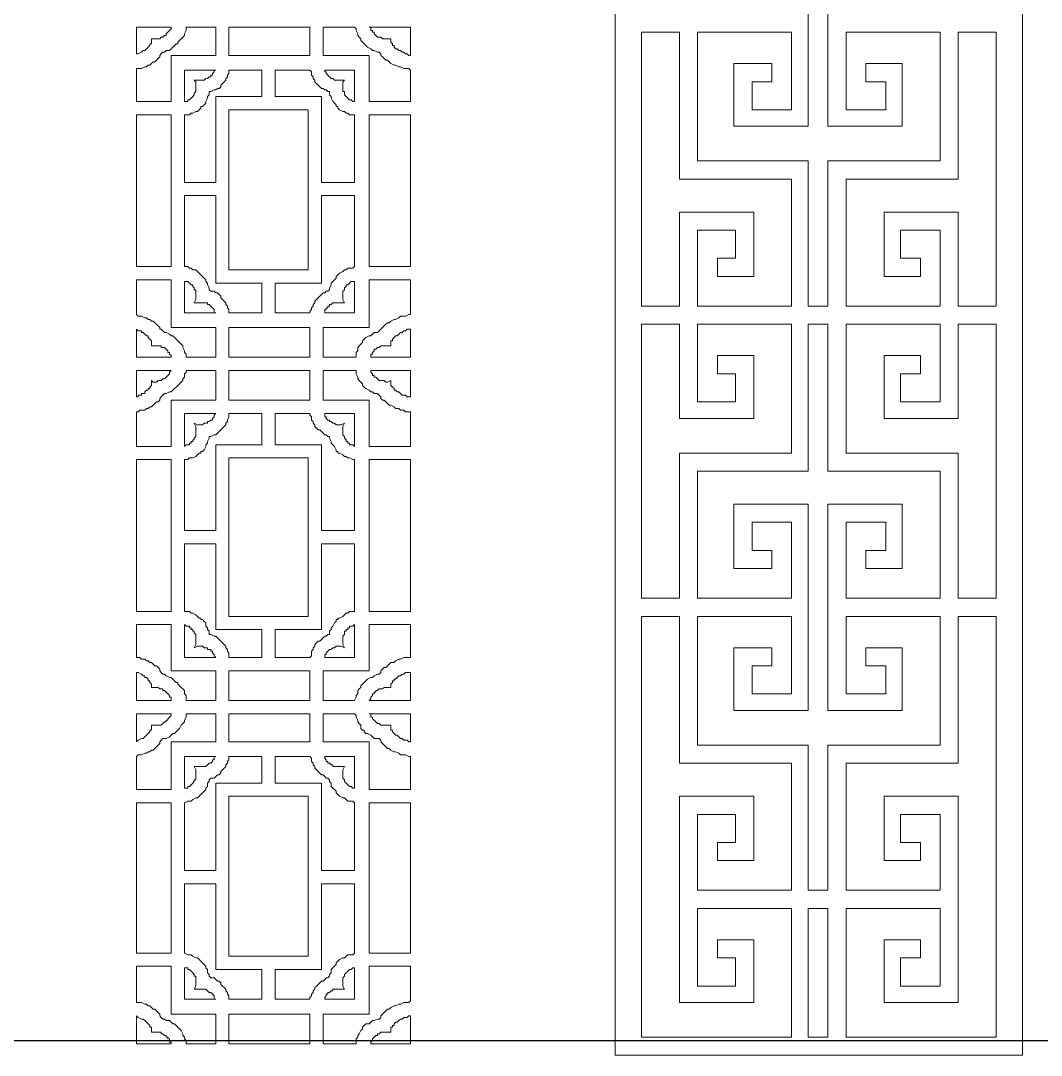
# Model space of a CAD drawing. Extents: x -66030 to 95157, y -13132 to 45879.
# Drawn here: x 62685 to 65101, y 31834 to 34283 of the extents above; entities that cross this region are included whole.
import ezdxf

# ---------------------------------------------------------------- set-up
doc = ezdxf.new("R2010")
doc.units = 0
doc.header["$LTSCALE"] = 100
doc.header["$MEASUREMENT"] = 0
doc.layers.get('0').update_dxf_attribs({"linetype": 'CONTINUOUS'})
doc.layers.add('3', color=11, linetype='CONTINUOUS')

msp = doc.modelspace()

# ---------------------------------------------------------------- linework, layer by layer
at = {"lineweight": 0}
for points in [[(65021.4, 36716.2), (64994, 36716.2), (64716.7, 36716.2), (64638.6, 36716.2), (64595.6, 36716.2), (64548.8, 36716.2), (64509.7, 36716.2), (64154.3, 36716.2), (64126.9, 36716.2), (64091.8, 36716.2), (64091.8, 31833.8), (64103.5, 31833.8), (64154.3, 31833.8), (64509.7, 31833.8), (64548.8, 31833.8), (64595.6, 31833.8), (64638.6, 31833.8), (64833.9, 31833.8), (64994, 31833.8), (65044.8, 31833.8), (65056.5, 31833.8), (65056.5, 36716.2), (65021.4, 36716.2)], [(62959, 34169.5), (62962.9, 34169.5), (62966.8, 34169.5), (62970.7, 34169.5), (62978.6, 34173.5), (62982.5, 34173.5), (62986.4, 34177.4), (62990.3, 34177.4), (62994.2, 34181.3), (62998.1, 34185.2), (63002, 34185.2), (63005.9, 34189.1), (63009.8, 34193), (63013.7, 34196.9), (63013.7, 34200.8), (63017.6, 34204.7), (63021.5, 34208.6), (63025.4, 34208.6), (63029.3, 34212.5), (63037.2, 34212.5), (63041.1, 34216.4), (63045, 34220.3), (63048.9, 34224.2), (63052.8, 34228.1), (63056.7, 34228.1), (63056.7, 34232), (63060.6, 34235.9), (63064.5, 34239.9), (63068.4, 34243.8), (63072.3, 34247.7), (63072.3, 34251.6), (63076.2, 34259.4), (63076.2, 34263.3), (63076.2, 34267.2), (63146.5, 34267.2), (63146.5, 34200.8), (63041.1, 34200.8), (63041.1, 34091.4), (62959, 34091.4), (62959, 34169.5)], [(62959, 34267.2), (63041.1, 34267.2), (63041.1, 34267.2), (63041.1, 34263.3), (63037.2, 34259.4), (63037.2, 34259.4), (63033.2, 34255.5), (63033.2, 34255.5), (63029.3, 34251.6), (63029.3, 34247.7), (63025.4, 34247.7), (63021.5, 34243.8), (63021.5, 34243.8), (63017.6, 34243.8), (63013.7, 34239.9), (63009.8, 34239.9), (63005.9, 34239.9), (63002, 34239.9), (63002, 34239.9), (62998.1, 34239.9), (62994.2, 34239.9), (62994.2, 34235.9), (62994.2, 34232), (62994.2, 34228.1), (62990.3, 34228.1), (62990.3, 34224.2), (62986.4, 34220.3), (62986.4, 34220.3), (62982.5, 34216.4), (62978.6, 34212.5), (62978.6, 34212.5), (62974.7, 34212.5), (62970.7, 34208.6), (62970.7, 34208.6), (62962.9, 34204.7), (62962.9, 34204.7), (62959, 34204.7), (62959, 34267.2)], [(63177.8, 34267.2), (63369.2, 34267.2), (63369.2, 34200.8), (63177.8, 34200.8), (63177.8, 34267.2)], [(63607.4, 34091.4), (63509.8, 34091.4), (63509.8, 34200.8), (63400.4, 34200.8), (63400.4, 34267.2), (63474.6, 34267.2), (63478.5, 34263.3), (63478.5, 34259.4), (63482.4, 34251.6), (63482.4, 34247.7), (63486.3, 34243.8), (63490.2, 34239.9), (63490.2, 34235.9), (63494.1, 34232), (63498.1, 34228.1), (63498.1, 34228.1), (63502, 34224.2), (63505.9, 34220.3), (63513.7, 34216.4), (63517.6, 34212.5), (63521.5, 34212.5), (63529.3, 34208.6), (63533.2, 34208.6), (63537.1, 34204.7), (63537.1, 34200.8), (63541, 34196.9), (63544.9, 34193), (63548.8, 34189.1), (63552.7, 34189.1), (63556.6, 34185.2), (63560.6, 34181.3), (63568.4, 34177.4), (63572.3, 34177.4), (63580.1, 34173.5), (63584, 34173.5), (63591.8, 34169.5), (63595.7, 34169.5), (63603.5, 34169.5), (63607.4, 34165.6), (63607.4, 34091.4)], [(63607.4, 34200.8), (63603.5, 34200.8), (63599.6, 34204.7), (63595.7, 34204.7), (63591.8, 34208.6), (63587.9, 34208.6), (63584, 34212.5), (63580.1, 34212.5), (63576.2, 34216.4), (63572.3, 34216.4), (63568.4, 34220.3), (63568.4, 34224.2), (63564.5, 34224.2), (63564.5, 34228.1), (63560.6, 34232), (63560.6, 34232), (63560.6, 34235.9), (63560.6, 34239.9), (63552.7, 34239.9), (63552.7, 34239.9), (63552.7, 34239.9), (63548.8, 34239.9), (63544.9, 34239.9), (63541, 34239.9), (63537.1, 34243.8), (63533.2, 34243.8), (63529.3, 34243.8), (63525.4, 34247.7), (63525.4, 34247.7), (63521.5, 34251.6), (63521.5, 34255.5), (63517.6, 34255.5), (63517.6, 34259.4), (63513.7, 34259.4), (63513.7, 34263.3), (63513.7, 34267.2), (63509.8, 34267.2), (63607.4, 34267.2), (63607.4, 34200.8)], [(64376.9, 33677.4), (64333.9, 33677.4), (64333.9, 33720.4), (64376.9, 33720.4), (64376.9, 33786.8), (64287.1, 33786.8), (64287.1, 33607.1), (64509.7, 33607.1), (64509.7, 33907.8), (64287.1, 33907.8), (64244.1, 33907.8), (64244.1, 33950.8), (64244.1, 34255.5), (64154.3, 34255.5), (64154.3, 33607.1), (64244.1, 33607.1), (64244.1, 33786.8), (64244.1, 33829.7), (64287.1, 33829.7), (64376.9, 33829.7), (64419.9, 33829.7), (64419.9, 33829.7), (64419.9, 33786.8), (64419.9, 33786.8), (64419.9, 33677.4), (64388.6, 33677.4), (64376.9, 33677.4)], [(64767.5, 33677.4), (64814.4, 33677.4), (64814.4, 33720.4), (64767.5, 33720.4), (64767.5, 33786.8), (64861.2, 33786.8), (64861.2, 33607.1), (64736.2, 33607.1), (64638.6, 33607.1), (64638.6, 33907.8), (64861.2, 33907.8), (64904.2, 33907.8), (64904.2, 33950.8), (64904.2, 34255.5), (64994, 34255.5), (64994, 33607.1), (64904.2, 33607.1), (64904.2, 33786.8), (64904.2, 33829.7), (64861.2, 33829.7), (64767.5, 33829.7), (64728.4, 33829.7), (64728.4, 33786.8), (64728.4, 33677.4), (64759.7, 33677.4), (64767.5, 33677.4)], [(63146.5, 33900), (63072.3, 33900), (63072.3, 34060.2), (63080.1, 34060.2), (63084, 34060.2), (63087.9, 34064.1), (63091.8, 34064.1), (63099.6, 34068), (63103.6, 34068), (63107.5, 34071.9), (63111.4, 34075.8), (63111.4, 34079.7), (63115.3, 34079.7), (63119.2, 34083.6), (63123.1, 34087.5), (63123.1, 34091.4), (63127, 34099.2), (63127, 34103.1), (63130.9, 34107), (63130.9, 34114.9), (63134.8, 34114.9), (63142.6, 34118.8), (63146.5, 34118.8), (63150.4, 34122.7), (63154.3, 34122.7), (63158.2, 34126.6), (63158.2, 34130.5), (63162.1, 34134.4), (63166, 34138.3), (63170, 34142.2), (63170, 34146.1), (63173.9, 34150), (63173.9, 34153.9), (63177.8, 34157.8), (63177.8, 34161.7), (63177.8, 34165.6), (63255.9, 34165.6), (63255.9, 34103.1), (63146.5, 34103.1), (63146.5, 33900)], [(63072.3, 34165.6), (63146.5, 34165.6), (63142.6, 34165.6), (63142.6, 34161.7), (63142.6, 34161.7), (63138.7, 34157.8), (63138.7, 34157.8), (63138.7, 34153.9), (63134.8, 34153.9), (63134.8, 34150), (63130.9, 34150), (63127, 34146.1), (63127, 34146.1), (63123.1, 34146.1), (63119.2, 34142.2), (63115.3, 34142.2), (63115.3, 34142.2), (63111.4, 34142.2), (63107.5, 34142.2), (63103.6, 34142.2), (63095.7, 34142.2), (63099.6, 34138.3), (63099.6, 34134.4), (63099.6, 34130.5), (63099.6, 34130.5), (63099.6, 34126.6), (63099.6, 34122.7), (63099.6, 34118.8), (63099.6, 34114.9), (63099.6, 34114.9), (63095.7, 34111), (63095.7, 34107), (63091.8, 34103.1), (63091.8, 34103.1), (63087.9, 34099.2), (63087.9, 34099.2), (63084, 34095.3), (63084, 34095.3), (63080.1, 34095.3), (63080.1, 34091.4), (63076.2, 34091.4), (63072.3, 34091.4), (63072.3, 34165.6)], [(63474.6, 33900), (63396.5, 33900), (63396.5, 34103.1), (63287.1, 34103.1), (63287.1, 34165.6), (63369.2, 34165.6), (63373.1, 34161.7), (63373.1, 34157.8), (63373.1, 34153.9), (63377, 34150), (63377, 34146.1), (63380.9, 34142.2), (63380.9, 34138.3), (63384.8, 34134.4), (63388.7, 34130.5), (63392.6, 34126.6), (63396.5, 34122.7), (63400.4, 34122.7), (63404.3, 34118.8), (63408.2, 34118.8), (63412.1, 34114.9), (63416, 34114.9), (63416, 34107), (63419.9, 34103.1), (63419.9, 34099.2), (63423.8, 34091.4), (63427.7, 34087.5), (63431.7, 34083.6), (63431.7, 34079.7), (63435.6, 34079.7), (63435.6, 34075.8), (63439.5, 34071.9), (63447.3, 34068), (63451.2, 34068), (63455.1, 34064.1), (63459, 34064.1), (63462.9, 34060.2), (63470.7, 34060.2), (63474.6, 34060.2), (63474.6, 33900)], [(63474.6, 34091.4), (63470.7, 34091.4), (63470.7, 34091.4), (63466.8, 34095.3), (63462.9, 34095.3), (63462.9, 34095.3), (63459, 34099.2), (63459, 34099.2), (63455.1, 34103.1), (63455.1, 34103.1), (63451.2, 34107), (63451.2, 34111), (63451.2, 34114.9), (63447.3, 34114.9), (63447.3, 34118.8), (63447.3, 34122.7), (63447.3, 34126.6), (63447.3, 34130.5), (63447.3, 34130.5), (63447.3, 34134.4), (63447.3, 34138.3), (63451.2, 34142.2), (63443.4, 34142.2), (63439.5, 34142.2), (63439.5, 34142.2), (63435.6, 34142.2), (63431.7, 34142.2), (63427.7, 34142.2), (63423.8, 34146.1), (63423.8, 34146.1), (63419.9, 34146.1), (63416, 34150), (63416, 34150), (63412.1, 34153.9), (63412.1, 34153.9), (63408.2, 34157.8), (63408.2, 34157.8), (63408.2, 34161.7), (63404.3, 34161.7), (63404.3, 34165.6), (63404.3, 34165.6), (63474.6, 34165.6), (63474.6, 34091.4)], [(63177.8, 34071.9), (63365.3, 34071.9), (63365.3, 33693), (63177.8, 33693), (63177.8, 34071.9)], [(62959, 34060.2), (63041.1, 34060.2), (63041.1, 33700.8), (62959, 33700.8), (62959, 34060.2)], [(63607.4, 33700.8), (63509.8, 33700.8), (63509.8, 34060.2), (63607.4, 34060.2), (63607.4, 33700.8)], [(63072.3, 33868.8), (63146.5, 33868.8), (63146.5, 33661.8), (63255.9, 33661.8), (63255.9, 33591.5), (63177.8, 33591.5), (63177.8, 33595.4), (63177.8, 33599.3), (63173.9, 33603.2), (63173.9, 33607.1), (63170, 33611), (63170, 33614.9), (63166, 33618.8), (63162.1, 33622.7), (63158.2, 33626.6), (63158.2, 33630.5), (63154.3, 33634.4), (63150.4, 33638.3), (63146.5, 33638.3), (63142.6, 33642.2), (63134.8, 33642.2), (63130.9, 33646.1), (63130.9, 33650.1), (63127, 33657.9), (63127, 33661.8), (63123.1, 33665.7), (63123.1, 33669.6), (63119.2, 33673.5), (63115.3, 33677.4), (63111.4, 33681.3), (63111.4, 33681.3), (63107.5, 33685.2), (63103.6, 33689.1), (63099.6, 33693), (63091.8, 33693), (63087.9, 33696.9), (63084, 33696.9), (63080.1, 33700.8), (63072.3, 33700.8), (63072.3, 33868.8)], [(63396.5, 33868.8), (63474.6, 33868.8), (63474.6, 33700.8), (63470.7, 33696.9), (63462.9, 33696.9), (63459, 33696.9), (63455.1, 33693), (63451.2, 33693), (63447.3, 33689.1), (63439.5, 33685.2), (63435.6, 33681.3), (63435.6, 33681.3), (63431.7, 33677.4), (63431.7, 33673.5), (63427.7, 33669.6), (63423.8, 33665.7), (63419.9, 33661.8), (63419.9, 33657.9), (63416, 33650.1), (63416, 33646.1), (63412.1, 33642.2), (63408.2, 33642.2), (63404.3, 33638.3), (63400.4, 33638.3), (63396.5, 33634.4), (63392.6, 33630.5), (63388.7, 33626.6), (63384.8, 33622.7), (63380.9, 33618.8), (63380.9, 33614.9), (63377, 33611), (63377, 33607.1), (63373.1, 33603.2), (63373.1, 33599.3), (63369.2, 33595.4), (63369.2, 33591.5), (63287.1, 33591.5), (63287.1, 33661.8), (63396.5, 33661.8), (63396.5, 33868.8)], [(62959, 33669.6), (63041.1, 33669.6), (63041.1, 33556.3), (63146.5, 33556.3), (63146.5, 33486), (63076.2, 33486), (63076.2, 33493.8), (63072.3, 33497.7), (63072.3, 33501.6), (63068.4, 33509.4), (63068.4, 33513.3), (63064.5, 33517.2), (63060.6, 33521.2), (63056.7, 33525.1), (63052.8, 33529), (63048.9, 33532.9), (63045, 33536.8), (63041.1, 33536.8), (63037.2, 33540.7), (63029.3, 33544.6), (63025.4, 33544.6), (63021.5, 33548.5), (63017.6, 33552.4), (63013.7, 33552.4), (63013.7, 33556.3), (63009.8, 33560.2), (63005.9, 33564.1), (63002, 33568), (62998.1, 33571.9), (62994.2, 33571.9), (62990.3, 33575.8), (62986.4, 33575.8), (62982.5, 33579.7), (62978.6, 33579.7), (62970.7, 33583.6), (62966.8, 33583.6), (62962.9, 33583.6), (62959, 33587.6), (62959, 33669.6)], [(63146.5, 33591.5), (63072.3, 33591.5), (63072.3, 33665.7), (63076.2, 33665.7), (63080.1, 33665.7), (63080.1, 33665.7), (63084, 33661.8), (63084, 33661.8), (63087.9, 33657.9), (63087.9, 33657.9), (63091.8, 33657.9), (63091.8, 33654), (63095.7, 33650.1), (63095.7, 33646.1), (63099.6, 33646.1), (63099.6, 33642.2), (63099.6, 33638.3), (63099.6, 33634.4), (63099.6, 33630.5), (63099.6, 33630.5), (63099.6, 33626.6), (63099.6, 33622.7), (63099.6, 33622.7), (63095.7, 33614.9), (63103.6, 33614.9), (63107.5, 33614.9), (63111.4, 33614.9), (63115.3, 33614.9), (63115.3, 33614.9), (63119.2, 33614.9), (63123.1, 33614.9), (63127, 33614.9), (63127, 33611), (63130.9, 33611), (63134.8, 33607.1), (63134.8, 33607.1), (63138.7, 33603.2), (63138.7, 33603.2), (63142.6, 33599.3), (63142.6, 33599.3), (63142.6, 33595.4), (63142.6, 33591.5), (63146.5, 33591.5)], [(63607.4, 33587.6), (63603.5, 33587.6), (63595.7, 33583.6), (63591.8, 33583.6), (63584, 33583.6), (63580.1, 33579.7), (63572.3, 33575.8), (63568.4, 33575.8), (63560.6, 33571.9), (63556.6, 33568), (63552.7, 33568), (63548.8, 33564.1), (63544.9, 33560.2), (63541, 33556.3), (63537.1, 33552.4), (63537.1, 33552.4), (63533.2, 33548.5), (63529.3, 33544.6), (63521.5, 33544.6), (63517.6, 33540.7), (63513.7, 33536.8), (63509.8, 33536.8), (63502, 33532.9), (63498.1, 33529), (63494.1, 33525.1), (63494.1, 33521.2), (63490.2, 33517.2), (63486.3, 33513.3), (63482.4, 33509.4), (63482.4, 33501.6), (63478.5, 33497.7), (63478.5, 33493.8), (63478.5, 33486), (63400.4, 33486), (63400.4, 33556.3), (63509.8, 33556.3), (63509.8, 33669.6), (63607.4, 33669.6), (63607.4, 33587.6)], [(63474.6, 33665.7), (63474.6, 33591.5), (63404.3, 33591.5), (63404.3, 33591.5), (63404.3, 33595.4), (63404.3, 33599.3), (63408.2, 33599.3), (63408.2, 33603.2), (63412.1, 33603.2), (63412.1, 33607.1), (63416, 33607.1), (63416, 33611), (63419.9, 33611), (63423.8, 33614.9), (63423.8, 33614.9), (63427.7, 33614.9), (63431.7, 33614.9), (63435.6, 33614.9), (63439.5, 33614.9), (63439.5, 33614.9), (63443.4, 33614.9), (63451.2, 33614.9), (63447.3, 33622.7), (63447.3, 33622.7), (63447.3, 33626.6), (63447.3, 33630.5), (63447.3, 33630.5), (63447.3, 33634.4), (63447.3, 33638.3), (63447.3, 33642.2), (63451.2, 33646.1), (63451.2, 33646.1), (63451.2, 33650.1), (63455.1, 33654), (63455.1, 33657.9), (63459, 33657.9), (63459, 33657.9), (63462.9, 33661.8), (63462.9, 33661.8), (63466.8, 33665.7), (63470.7, 33665.7), (63470.7, 33665.7), (63474.6, 33665.7)], [(62959, 33552.4), (62962.9, 33548.5), (62962.9, 33548.5), (62970.7, 33548.5), (62970.7, 33544.6), (62974.7, 33544.6), (62978.6, 33540.7), (62978.6, 33540.7), (62982.5, 33536.8), (62986.4, 33536.8), (62986.4, 33532.9), (62990.3, 33529), (62990.3, 33529), (62994.2, 33525.1), (62994.2, 33521.2), (62994.2, 33517.2), (62994.2, 33513.3), (62998.1, 33513.3), (63002, 33513.3), (63002, 33513.3), (63005.9, 33513.3), (63009.8, 33513.3), (63013.7, 33513.3), (63017.6, 33513.3), (63017.6, 33509.4), (63021.5, 33509.4), (63025.4, 33509.4), (63029.3, 33505.5), (63029.3, 33505.5), (63033.2, 33501.6), (63033.2, 33497.7), (63037.2, 33497.7), (63037.2, 33493.8), (63037.2, 33493.8), (63041.1, 33489.9), (63041.1, 33486), (62959, 33486), (62959, 33552.4)], [(63369.2, 33486), (63177.8, 33486), (63177.8, 33556.3), (63369.2, 33556.3), (63369.2, 33486)], [(63607.4, 33486), (63513.7, 33486), (63513.7, 33489.9), (63513.7, 33493.8), (63517.6, 33493.8), (63517.6, 33497.7), (63517.6, 33497.7), (63521.5, 33501.6), (63521.5, 33505.5), (63525.4, 33505.5), (63529.3, 33509.4), (63529.3, 33509.4), (63533.2, 33509.4), (63537.1, 33513.3), (63541, 33513.3), (63544.9, 33513.3), (63548.8, 33513.3), (63552.7, 33513.3), (63552.7, 33513.3), (63552.7, 33513.3), (63560.6, 33513.3), (63560.6, 33517.2), (63560.6, 33521.2), (63560.6, 33525.1), (63564.5, 33525.1), (63564.5, 33529), (63568.4, 33532.9), (63568.4, 33532.9), (63572.3, 33536.8), (63576.2, 33536.8), (63580.1, 33540.7), (63584, 33544.6), (63587.9, 33544.6), (63591.8, 33548.5), (63595.7, 33548.5), (63599.6, 33552.4), (63603.5, 33552.4), (63607.4, 33552.4), (63607.4, 33486)], [(64376.9, 33489.9), (64333.9, 33489.9), (64333.9, 33446.9), (64376.9, 33446.9), (64376.9, 33380.5), (64287.1, 33380.5), (64287.1, 33564.1), (64509.7, 33564.1), (64509.7, 33259.5), (64287.1, 33259.5), (64244.1, 33259.5), (64244.1, 33216.5), (64244.1, 32915.7), (64154.3, 32915.7), (64154.3, 33564.1), (64244.1, 33564.1), (64244.1, 33380.5), (64244.1, 33341.5), (64287.1, 33341.5), (64376.9, 33341.5), (64419.9, 33341.5), (64419.9, 33341.5), (64419.9, 33380.5), (64419.9, 33380.5), (64419.9, 33489.9), (64388.6, 33489.9), (64376.9, 33489.9)], [(64732.3, 32986), (64685.5, 32986), (64685.5, 33029), (64732.3, 33029), (64732.3, 33095.4), (64638.6, 33095.4), (64638.6, 32915.7), (64861.2, 32915.7), (64861.2, 33216.5), (64638.6, 33216.5), (64595.6, 33216.5), (64595.6, 33259.5), (64595.6, 33564.1), (64548.8, 33564.1), (64548.8, 33259.5), (64548.8, 33216.5), (64509.7, 33216.5), (64287.1, 33216.5), (64287.1, 32915.7), (64509.7, 32915.7), (64509.7, 33095.4), (64416, 33095.4), (64416, 33029), (64462.8, 33029), (64462.8, 32986), (64416, 32986), (64408.1, 32986), (64373, 32986), (64373, 33095.4), (64373, 33138.4), (64416, 33138.4), (64509.7, 33138.4), (64548.8, 33138.4), (64548.8, 33095.4), (64548.8, 32915.7), (64548.8, 32872.8), (64548.8, 32689.2), (64548.8, 32650.1), (64509.7, 32650.1), (64416, 32650.1), (64373, 32650.1), (64373, 32689.2), (64373, 32798.5), (64408.1, 32798.5), (64416, 32798.5), (64462.8, 32798.5), (64462.8, 32755.6), (64416, 32755.6), (64416, 32689.2), (64509.7, 32689.2), (64509.7, 32872.8), (64287.1, 32872.8), (64287.1, 32568.1), (64509.7, 32568.1), (64548.8, 32568.1), (64548.8, 32525.1), (64548.8, 32224.4), (64595.6, 32224.4), (64595.6, 32525.1), (64595.6, 32568.1), (64638.6, 32568.1), (64861.2, 32568.1), (64861.2, 32872.8), (64638.6, 32872.8), (64638.6, 32689.2), (64732.3, 32689.2), (64732.3, 32755.6), (64685.5, 32755.6), (64685.5, 32798.5), (64732.3, 32798.5), (64740.2, 32798.5), (64771.4, 32798.5), (64771.4, 32689.2), (64771.4, 32689.2), (64771.4, 32650.1), (64771.4, 32650.1), (64732.3, 32650.1), (64638.6, 32650.1), (64595.6, 32650.1), (64595.6, 32689.2), (64595.6, 32872.8), (64595.6, 32915.7), (64595.6, 33095.4), (64595.6, 33138.4), (64638.6, 33138.4), (64732.3, 33138.4), (64771.4, 33138.4), (64771.4, 33138.4), (64771.4, 33095.4), (64771.4, 33095.4), (64771.4, 32986), (64740.2, 32986), (64732.3, 32986)], [(64767.5, 33489.9), (64814.4, 33489.9), (64814.4, 33446.9), (64767.5, 33446.9), (64767.5, 33380.5), (64861.2, 33380.5), (64861.2, 33564.1), (64736.2, 33564.1), (64638.6, 33564.1), (64638.6, 33259.5), (64861.2, 33259.5), (64904.2, 33259.5), (64904.2, 33216.5), (64904.2, 32915.7), (64994, 32915.7), (64994, 33564.1), (64904.2, 33564.1), (64904.2, 33380.5), (64904.2, 33341.5), (64861.2, 33341.5), (64767.5, 33341.5), (64728.4, 33341.5), (64728.4, 33380.5), (64728.4, 33489.9), (64759.7, 33489.9), (64767.5, 33489.9)], [(62959, 33392.3), (62962.9, 33392.3), (62962.9, 33396.2), (62970.7, 33396.2), (62970.7, 33400.1), (62974.7, 33400.1), (62978.6, 33400.1), (62978.6, 33404), (62982.5, 33407.9), (62986.4, 33407.9), (62986.4, 33411.8), (62990.3, 33411.8), (62990.3, 33415.7), (62994.2, 33419.6), (62994.2, 33423.5), (62994.2, 33423.5), (62994.2, 33431.3), (62998.1, 33427.4), (63002, 33427.4), (63002, 33427.4), (63005.9, 33427.4), (63009.8, 33431.3), (63013.7, 33431.3), (63017.6, 33431.3), (63017.6, 33431.3), (63021.5, 33435.2), (63025.4, 33435.2), (63029.3, 33439.1), (63029.3, 33439.1), (63033.2, 33443), (63033.2, 33443), (63037.2, 33446.9), (63037.2, 33446.9), (63037.2, 33450.8), (63041.1, 33454.8), (63041.1, 33454.8), (62959, 33454.8), (62959, 33392.3)], [(62959, 33275.1), (63041.1, 33275.1), (63041.1, 33384.4), (63146.5, 33384.4), (63146.5, 33454.8), (63076.2, 33454.8), (63076.2, 33450.8), (63072.3, 33446.9), (63072.3, 33439.1), (63068.4, 33435.2), (63068.4, 33431.3), (63064.5, 33427.4), (63060.6, 33423.5), (63056.7, 33419.6), (63052.8, 33415.7), (63048.9, 33411.8), (63045, 33407.9), (63041.1, 33404), (63037.2, 33404), (63029.3, 33400.1), (63025.4, 33400.1), (63021.5, 33396.2), (63017.6, 33392.3), (63013.7, 33388.4), (63013.7, 33384.4), (63009.8, 33380.5), (63005.9, 33380.5), (63002, 33376.6), (62998.1, 33372.7), (62994.2, 33368.8), (62990.3, 33368.8), (62986.4, 33364.9), (62982.5, 33364.9), (62978.6, 33361), (62970.7, 33361), (62966.8, 33361), (62962.9, 33357.1), (62959, 33357.1), (62959, 33275.1)], [(63369.2, 33454.8), (63177.8, 33454.8), (63177.8, 33384.4), (63369.2, 33384.4), (63369.2, 33454.8)], [(63607.4, 33357.1), (63603.5, 33357.1), (63595.7, 33357.1), (63591.8, 33361), (63584, 33361), (63580.1, 33364.9), (63572.3, 33364.9), (63568.4, 33368.8), (63560.6, 33372.7), (63556.6, 33372.7), (63552.7, 33376.6), (63548.8, 33380.5), (63544.9, 33384.4), (63541, 33384.4), (63537.1, 33388.4), (63537.1, 33392.3), (63533.2, 33396.2), (63529.3, 33400.1), (63521.5, 33400.1), (63517.6, 33404), (63513.7, 33404), (63509.8, 33407.9), (63502, 33411.8), (63498.1, 33415.7), (63494.1, 33419.6), (63494.1, 33423.5), (63490.2, 33427.4), (63486.3, 33431.3), (63482.4, 33435.2), (63482.4, 33439.1), (63478.5, 33446.9), (63478.5, 33450.8), (63478.5, 33454.8), (63400.4, 33454.8), (63400.4, 33384.4), (63509.8, 33384.4), (63509.8, 33275.1), (63607.4, 33275.1), (63607.4, 33357.1)], [(63607.4, 33454.8), (63513.7, 33454.8), (63513.7, 33454.8), (63513.7, 33450.8), (63517.6, 33446.9), (63517.6, 33446.9), (63517.6, 33443), (63521.5, 33443), (63521.5, 33439.1), (63525.4, 33439.1), (63529.3, 33435.2), (63529.3, 33435.2), (63533.2, 33431.3), (63537.1, 33431.3), (63541, 33431.3), (63544.9, 33431.3), (63548.8, 33427.4), (63552.7, 33427.4), (63552.7, 33427.4), (63552.7, 33427.4), (63560.6, 33431.3), (63560.6, 33423.5), (63560.6, 33423.5), (63560.6, 33419.6), (63564.5, 33415.7), (63564.5, 33415.7), (63568.4, 33411.8), (63568.4, 33407.9), (63572.3, 33407.9), (63576.2, 33404), (63580.1, 33404), (63584, 33400.1), (63587.9, 33396.2), (63591.8, 33396.2), (63595.7, 33396.2), (63599.6, 33392.3), (63603.5, 33392.3), (63607.4, 33392.3), (63607.4, 33454.8)], [(63146.5, 33353.2), (63072.3, 33353.2), (63072.3, 33275.1), (63076.2, 33279), (63080.1, 33279), (63080.1, 33279), (63084, 33279), (63084, 33282.9), (63087.9, 33282.9), (63087.9, 33286.8), (63091.8, 33286.8), (63091.8, 33290.7), (63095.7, 33290.7), (63095.7, 33294.6), (63099.6, 33298.5), (63099.6, 33302.4), (63099.6, 33306.3), (63099.6, 33306.3), (63099.6, 33310.2), (63099.6, 33314.1), (63099.6, 33318), (63099.6, 33318), (63099.6, 33321.9), (63095.7, 33329.8), (63103.6, 33325.9), (63107.5, 33325.9), (63111.4, 33325.9), (63115.3, 33325.9), (63115.3, 33325.9), (63119.2, 33329.8), (63123.1, 33329.8), (63127, 33329.8), (63127, 33333.7), (63130.9, 33333.7), (63134.8, 33337.6), (63134.8, 33337.6), (63138.7, 33337.6), (63138.7, 33341.5), (63142.6, 33345.4), (63142.6, 33345.4), (63142.6, 33349.3), (63142.6, 33349.3), (63146.5, 33353.2)], [(63072.3, 33075.9), (63146.5, 33075.9), (63146.5, 33279), (63255.9, 33279), (63255.9, 33353.2), (63177.8, 33353.2), (63177.8, 33349.3), (63177.8, 33345.4), (63173.9, 33337.6), (63173.9, 33333.7), (63170, 33329.8), (63170, 33325.9), (63166, 33321.9), (63162.1, 33318), (63158.2, 33314.1), (63158.2, 33314.1), (63154.3, 33310.2), (63150.4, 33306.3), (63146.5, 33302.4), (63142.6, 33302.4), (63134.8, 33298.5), (63130.9, 33298.5), (63130.9, 33294.6), (63127, 33286.8), (63127, 33282.9), (63123.1, 33279), (63123.1, 33275.1), (63119.2, 33267.3), (63115.3, 33263.4), (63111.4, 33263.4), (63111.4, 33259.5), (63107.5, 33259.5), (63103.6, 33255.5), (63099.6, 33251.6), (63091.8, 33247.7), (63087.9, 33247.7), (63084, 33247.7), (63080.1, 33243.8), (63072.3, 33243.8), (63072.3, 33075.9)], [(63396.5, 33075.9), (63474.6, 33075.9), (63474.6, 33243.8), (63470.7, 33243.8), (63462.9, 33247.7), (63459, 33247.7), (63455.1, 33251.6), (63451.2, 33251.6), (63447.3, 33255.5), (63439.5, 33259.5), (63435.6, 33259.5), (63435.6, 33263.4), (63431.7, 33263.4), (63431.7, 33267.3), (63427.7, 33275.1), (63423.8, 33279), (63419.9, 33282.9), (63419.9, 33286.8), (63416, 33294.6), (63416, 33298.5), (63412.1, 33298.5), (63408.2, 33302.4), (63404.3, 33302.4), (63400.4, 33306.3), (63396.5, 33310.2), (63392.6, 33314.1), (63388.7, 33314.1), (63384.8, 33318), (63380.9, 33321.9), (63380.9, 33325.9), (63377, 33329.8), (63377, 33333.7), (63373.1, 33337.6), (63373.1, 33345.4), (63369.2, 33349.3), (63369.2, 33353.2), (63287.1, 33353.2), (63287.1, 33279), (63396.5, 33279), (63396.5, 33075.9)], [(63474.6, 33275.1), (63474.6, 33353.2), (63404.3, 33353.2), (63404.3, 33349.3), (63404.3, 33349.3), (63404.3, 33345.4), (63408.2, 33345.4), (63408.2, 33341.5), (63412.1, 33337.6), (63412.1, 33337.6), (63416, 33337.6), (63416, 33333.7), (63419.9, 33333.7), (63423.8, 33329.8), (63423.8, 33329.8), (63427.7, 33329.8), (63431.7, 33325.9), (63435.6, 33325.9), (63439.5, 33325.9), (63439.5, 33325.9), (63443.4, 33325.9), (63451.2, 33329.8), (63447.3, 33321.9), (63447.3, 33318), (63447.3, 33318), (63447.3, 33314.1), (63447.3, 33310.2), (63447.3, 33310.2), (63447.3, 33306.3), (63447.3, 33302.4), (63451.2, 33298.5), (63451.2, 33294.6), (63451.2, 33294.6), (63455.1, 33290.7), (63455.1, 33286.8), (63459, 33286.8), (63459, 33282.9), (63462.9, 33282.9), (63462.9, 33279), (63466.8, 33279), (63470.7, 33279), (63470.7, 33279), (63474.6, 33275.1)], [(62959, 32884.5), (63041.1, 32884.5), (63041.1, 33243.8), (62959, 33243.8), (62959, 32884.5)], [(63177.8, 32872.8), (63365.3, 32872.8), (63365.3, 33247.7), (63177.8, 33247.7), (63177.8, 32872.8)], [(63607.4, 33243.8), (63509.8, 33243.8), (63509.8, 32884.5), (63607.4, 32884.5), (63607.4, 33243.8)], [(63146.5, 33044.6), (63072.3, 33044.6), (63072.3, 32884.5), (63080.1, 32884.5), (63084, 32884.5), (63087.9, 32880.6), (63091.8, 32880.6), (63099.6, 32876.7), (63103.6, 32872.8), (63107.5, 32868.9), (63111.4, 32868.9), (63111.4, 32865), (63115.3, 32865), (63119.2, 32861), (63123.1, 32857.1), (63123.1, 32849.3), (63127, 32845.4), (63127, 32841.5), (63130.9, 32837.6), (63130.9, 32829.8), (63134.8, 32829.8), (63142.6, 32825.9), (63146.5, 32825.9), (63150.4, 32822), (63154.3, 32818.1), (63158.2, 32814.2), (63158.2, 32814.2), (63162.1, 32810.3), (63166, 32806.4), (63170, 32802.5), (63170, 32798.5), (63173.9, 32794.6), (63173.9, 32790.7), (63177.8, 32786.8), (63177.8, 32779), (63177.8, 32775.1), (63255.9, 32775.1), (63255.9, 32841.5), (63146.5, 32841.5), (63146.5, 33044.6)], [(63474.6, 33044.6), (63396.5, 33044.6), (63396.5, 32841.5), (63287.1, 32841.5), (63287.1, 32775.1), (63369.2, 32775.1), (63373.1, 32779), (63373.1, 32786.8), (63373.1, 32790.7), (63377, 32794.6), (63377, 32798.5), (63380.9, 32802.5), (63380.9, 32806.4), (63384.8, 32810.3), (63388.7, 32814.2), (63392.6, 32814.2), (63396.5, 32818.1), (63400.4, 32822), (63404.3, 32825.9), (63408.2, 32825.9), (63412.1, 32829.8), (63416, 32829.8), (63416, 32837.6), (63419.9, 32841.5), (63419.9, 32845.4), (63423.8, 32849.3), (63427.7, 32857.1), (63431.7, 32861), (63431.7, 32865), (63435.6, 32865), (63435.6, 32868.9), (63439.5, 32868.9), (63447.3, 32872.8), (63451.2, 32876.7), (63455.1, 32880.6), (63459, 32880.6), (63462.9, 32884.5), (63470.7, 32884.5), (63474.6, 32884.5), (63474.6, 33044.6)], [(64376.9, 32294.7), (64333.9, 32294.7), (64333.9, 32337.6), (64376.9, 32337.6), (64376.9, 32404), (64287.1, 32404), (64287.1, 32224.4), (64509.7, 32224.4), (64509.7, 32525.1), (64287.1, 32525.1), (64244.1, 32525.1), (64244.1, 32568.1), (64244.1, 32872.8), (64154.3, 32872.8), (64154.3, 31876.7), (64509.7, 31876.7), (64509.7, 32181.4), (64287.1, 32181.4), (64287.1, 31997.8), (64376.9, 31997.8), (64376.9, 32064.2), (64333.9, 32064.2), (64333.9, 32107.2), (64376.9, 32107.2), (64388.6, 32107.2), (64419.9, 32107.2), (64419.9, 31997.8), (64419.9, 31997.8), (64419.9, 31958.8), (64419.9, 31958.8), (64376.9, 31958.8), (64287.1, 31958.8), (64244.1, 31958.8), (64244.1, 31997.8), (64244.1, 32181.4), (64244.1, 32224.4), (64244.1, 32404), (64244.1, 32447), (64287.1, 32447), (64376.9, 32447), (64419.9, 32447), (64419.9, 32447), (64419.9, 32404), (64419.9, 32404), (64419.9, 32294.7), (64388.6, 32294.7), (64376.9, 32294.7)], [(64833.9, 31876.7), (64638.6, 31876.7), (64638.6, 32181.4), (64716.7, 32181.4), (64861.2, 32181.4), (64861.2, 31997.8), (64767.5, 31997.8), (64767.5, 32064.2), (64814.4, 32064.2), (64814.4, 32107.2), (64767.5, 32107.2), (64759.7, 32107.2), (64728.4, 32107.2), (64728.4, 31997.8), (64728.4, 31958.8), (64767.5, 31958.8), (64861.2, 31958.8), (64904.2, 31958.8), (64904.2, 31997.8), (64904.2, 32181.4), (64904.2, 32224.4), (64904.2, 32404), (64904.2, 32447), (64861.2, 32447), (64767.5, 32447), (64728.4, 32447), (64728.4, 32404), (64728.4, 32294.7), (64759.7, 32294.7), (64767.5, 32294.7), (64814.4, 32294.7), (64814.4, 32337.6), (64767.5, 32337.6), (64767.5, 32404), (64861.2, 32404), (64861.2, 32224.4), (64716.7, 32224.4), (64638.6, 32224.4), (64638.6, 32525.1), (64861.2, 32525.1), (64904.2, 32525.1), (64904.2, 32568.1), (64904.2, 32872.8), (64994, 32872.8), (64994, 31876.7), (64833.9, 31876.7)], [(62959, 32775.1), (62962.9, 32775.1), (62966.8, 32775.1), (62970.7, 32771.2), (62978.6, 32771.2), (62982.5, 32767.3), (62986.4, 32767.3), (62990.3, 32763.4), (62994.2, 32763.4), (62998.1, 32759.5), (63002, 32755.6), (63005.9, 32755.6), (63009.8, 32751.7), (63013.7, 32747.8), (63013.7, 32743.9), (63017.6, 32740), (63021.5, 32736.1), (63025.4, 32736.1), (63029.3, 32732.1), (63037.2, 32728.2), (63041.1, 32728.2), (63045, 32724.3), (63048.9, 32720.4), (63052.8, 32716.5), (63056.7, 32716.5), (63056.7, 32712.6), (63060.6, 32708.7), (63064.5, 32704.8), (63068.4, 32700.9), (63072.3, 32697), (63072.3, 32689.2), (63076.2, 32685.3), (63076.2, 32681.4), (63076.2, 32673.6), (63146.5, 32673.6), (63146.5, 32743.9), (63041.1, 32743.9), (63041.1, 32853.2), (62959, 32853.2), (62959, 32775.1)], [(63072.3, 32775.1), (63146.5, 32775.1), (63142.6, 32779), (63142.6, 32782.9), (63142.6, 32782.9), (63138.7, 32786.8), (63138.7, 32786.8), (63138.7, 32790.7), (63134.8, 32790.7), (63134.8, 32794.6), (63130.9, 32794.6), (63127, 32794.6), (63127, 32798.5), (63123.1, 32798.5), (63119.2, 32798.5), (63115.3, 32802.5), (63115.3, 32802.5), (63111.4, 32802.5), (63107.5, 32802.5), (63103.6, 32802.5), (63095.7, 32798.5), (63099.6, 32806.4), (63099.6, 32810.3), (63099.6, 32810.3), (63099.6, 32814.2), (63099.6, 32818.1), (63099.6, 32822), (63099.6, 32822), (63099.6, 32825.9), (63099.6, 32829.8), (63095.7, 32833.7), (63095.7, 32837.6), (63091.8, 32837.6), (63091.8, 32841.5), (63087.9, 32841.5), (63087.9, 32845.4), (63084, 32845.4), (63084, 32849.3), (63080.1, 32849.3), (63080.1, 32849.3), (63076.2, 32849.3), (63072.3, 32853.2), (63072.3, 32775.1)], [(63607.4, 32853.2), (63509.8, 32853.2), (63509.8, 32743.9), (63400.4, 32743.9), (63400.4, 32673.6), (63474.6, 32673.6), (63478.5, 32681.4), (63478.5, 32685.3), (63482.4, 32689.2), (63482.4, 32697), (63486.3, 32700.9), (63490.2, 32704.8), (63490.2, 32708.7), (63494.1, 32712.6), (63498.1, 32716.5), (63498.1, 32716.5), (63502, 32720.4), (63505.9, 32724.3), (63513.7, 32728.2), (63517.6, 32728.2), (63521.5, 32732.1), (63529.3, 32736.1), (63533.2, 32736.1), (63537.1, 32740), (63537.1, 32743.9), (63541, 32747.8), (63544.9, 32751.7), (63548.8, 32751.7), (63552.7, 32755.6), (63556.6, 32759.5), (63560.6, 32763.4), (63568.4, 32763.4), (63572.3, 32767.3), (63580.1, 32771.2), (63584, 32771.2), (63591.8, 32775.1), (63595.7, 32775.1), (63603.5, 32775.1), (63607.4, 32775.1), (63607.4, 32853.2)], [(63474.6, 32853.2), (63470.7, 32849.3), (63470.7, 32849.3), (63466.8, 32849.3), (63462.9, 32849.3), (63462.9, 32845.4), (63459, 32845.4), (63459, 32841.5), (63455.1, 32841.5), (63455.1, 32837.6), (63451.2, 32837.6), (63451.2, 32833.7), (63451.2, 32829.8), (63447.3, 32825.9), (63447.3, 32822), (63447.3, 32822), (63447.3, 32818.1), (63447.3, 32814.2), (63447.3, 32810.3), (63447.3, 32810.3), (63447.3, 32806.4), (63451.2, 32798.5), (63443.4, 32802.5), (63439.5, 32802.5), (63439.5, 32802.5), (63435.6, 32802.5), (63431.7, 32802.5), (63427.7, 32798.5), (63423.8, 32798.5), (63423.8, 32798.5), (63419.9, 32794.6), (63416, 32794.6), (63416, 32794.6), (63412.1, 32790.7), (63412.1, 32790.7), (63408.2, 32786.8), (63408.2, 32786.8), (63408.2, 32782.9), (63404.3, 32782.9), (63404.3, 32779), (63404.3, 32775.1), (63474.6, 32775.1), (63474.6, 32853.2)], [(63177.8, 32673.6), (63369.2, 32673.6), (63369.2, 32743.9), (63177.8, 32743.9), (63177.8, 32673.6)], [(62959, 32673.6), (63041.1, 32673.6), (63041.1, 32677.5), (63041.1, 32681.4), (63037.2, 32681.4), (63037.2, 32685.3), (63033.2, 32689.2), (63033.2, 32689.2), (63029.3, 32693.1), (63029.3, 32693.1), (63025.4, 32697), (63021.5, 32697), (63021.5, 32700.9), (63017.6, 32700.9), (63013.7, 32700.9), (63009.8, 32704.8), (63005.9, 32704.8), (63002, 32704.8), (63002, 32704.8), (62998.1, 32704.8), (62994.2, 32704.8), (62994.2, 32708.7), (62994.2, 32712.6), (62994.2, 32712.6), (62990.3, 32716.5), (62990.3, 32720.4), (62986.4, 32720.4), (62986.4, 32724.3), (62982.5, 32728.2), (62978.6, 32728.2), (62978.6, 32732.1), (62974.7, 32732.1), (62970.7, 32736.1), (62970.7, 32736.1), (62962.9, 32740), (62962.9, 32740), (62959, 32740), (62959, 32673.6)], [(63607.4, 32740), (63603.5, 32740), (63599.6, 32740), (63595.7, 32740), (63591.8, 32736.1), (63587.9, 32736.1), (63584, 32732.1), (63580.1, 32732.1), (63576.2, 32728.2), (63572.3, 32724.3), (63568.4, 32724.3), (63568.4, 32720.4), (63564.5, 32720.4), (63564.5, 32716.5), (63560.6, 32712.6), (63560.6, 32708.7), (63560.6, 32708.7), (63560.6, 32704.8), (63552.7, 32704.8), (63552.7, 32704.8), (63552.7, 32704.8), (63548.8, 32704.8), (63544.9, 32704.8), (63541, 32700.9), (63537.1, 32700.9), (63533.2, 32700.9), (63529.3, 32697), (63525.4, 32697), (63525.4, 32693.1), (63521.5, 32693.1), (63521.5, 32689.2), (63517.6, 32689.2), (63517.6, 32685.3), (63513.7, 32681.4), (63513.7, 32681.4), (63513.7, 32677.5), (63509.8, 32673.6), (63607.4, 32673.6), (63607.4, 32740)], [(62959, 32540.8), (62962.9, 32544.7), (62966.8, 32544.7), (62970.7, 32544.7), (62978.6, 32548.6), (62982.5, 32548.6), (62986.4, 32552.5), (62990.3, 32552.5), (62994.2, 32556.4), (62998.1, 32556.4), (63002, 32560.3), (63005.9, 32564.2), (63009.8, 32568.1), (63013.7, 32572), (63013.7, 32575.9), (63017.6, 32579.8), (63021.5, 32583.7), (63025.4, 32583.7), (63029.3, 32583.7), (63037.2, 32587.6), (63041.1, 32591.5), (63045, 32595.4), (63048.9, 32595.4), (63052.8, 32599.3), (63056.7, 32603.3), (63056.7, 32603.3), (63060.6, 32607.2), (63064.5, 32615), (63068.4, 32618.9), (63072.3, 32622.8), (63072.3, 32626.7), (63076.2, 32634.5), (63076.2, 32638.4), (63076.2, 32642.3), (63146.5, 32642.3), (63146.5, 32575.9), (63041.1, 32575.9), (63041.1, 32462.6), (62959, 32462.6), (62959, 32540.8)], [(62959, 32642.3), (63041.1, 32642.3), (63041.1, 32642.3), (63041.1, 32638.4), (63037.2, 32634.5), (63037.2, 32634.5), (63033.2, 32630.6), (63033.2, 32626.7), (63029.3, 32626.7), (63029.3, 32622.8), (63025.4, 32622.8), (63021.5, 32618.9), (63021.5, 32618.9), (63017.6, 32615), (63013.7, 32615), (63009.8, 32615), (63005.9, 32615), (63002, 32615), (63002, 32615), (62998.1, 32615), (62994.2, 32615), (62994.2, 32611.1), (62994.2, 32607.2), (62994.2, 32603.3), (62990.3, 32603.3), (62990.3, 32599.3), (62986.4, 32595.4), (62986.4, 32595.4), (62982.5, 32591.5), (62978.6, 32587.6), (62978.6, 32587.6), (62974.7, 32583.7), (62970.7, 32583.7), (62970.7, 32583.7), (62962.9, 32579.8), (62962.9, 32579.8), (62959, 32575.9), (62959, 32642.3)], [(63177.8, 32642.3), (63369.2, 32642.3), (63369.2, 32575.9), (63177.8, 32575.9), (63177.8, 32642.3)], [(63607.4, 32462.6), (63509.8, 32462.6), (63509.8, 32575.9), (63400.4, 32575.9), (63400.4, 32642.3), (63474.6, 32642.3), (63478.5, 32638.4), (63478.5, 32634.5), (63482.4, 32626.7), (63482.4, 32622.8), (63486.3, 32618.9), (63490.2, 32615), (63490.2, 32607.2), (63494.1, 32603.3), (63498.1, 32603.3), (63498.1, 32599.3), (63502, 32595.4), (63505.9, 32595.4), (63513.7, 32591.5), (63517.6, 32587.6), (63521.5, 32583.7), (63529.3, 32583.7), (63533.2, 32583.7), (63537.1, 32579.8), (63537.1, 32575.9), (63541, 32572), (63544.9, 32568.1), (63548.8, 32564.2), (63552.7, 32560.3), (63556.6, 32560.3), (63560.6, 32556.4), (63568.4, 32552.5), (63572.3, 32552.5), (63580.1, 32548.6), (63584, 32544.7), (63591.8, 32544.7), (63595.7, 32544.7), (63603.5, 32540.8), (63607.4, 32540.8), (63607.4, 32462.6)], [(63607.4, 32575.9), (63603.5, 32575.9), (63599.6, 32579.8), (63595.7, 32579.8), (63591.8, 32579.8), (63587.9, 32583.7), (63584, 32583.7), (63580.1, 32587.6), (63576.2, 32591.5), (63572.3, 32591.5), (63568.4, 32595.4), (63568.4, 32595.4), (63564.5, 32599.3), (63564.5, 32603.3), (63560.6, 32603.3), (63560.6, 32607.2), (63560.6, 32611.1), (63560.6, 32615), (63552.7, 32615), (63552.7, 32615), (63552.7, 32615), (63548.8, 32615), (63544.9, 32615), (63541, 32615), (63537.1, 32615), (63533.2, 32618.9), (63529.3, 32618.9), (63525.4, 32622.8), (63525.4, 32622.8), (63521.5, 32626.7), (63521.5, 32626.7), (63517.6, 32630.6), (63517.6, 32634.5), (63513.7, 32634.5), (63513.7, 32638.4), (63513.7, 32642.3), (63509.8, 32642.3), (63607.4, 32642.3), (63607.4, 32575.9)], [(63146.5, 32271.2), (63072.3, 32271.2), (63072.3, 32431.4), (63080.1, 32435.3), (63084, 32435.3), (63087.9, 32435.3), (63091.8, 32439.2), (63099.6, 32443.1), (63103.6, 32443.1), (63107.5, 32447), (63111.4, 32450.9), (63111.4, 32450.9), (63115.3, 32454.8), (63119.2, 32458.7), (63123.1, 32462.6), (63123.1, 32466.5), (63127, 32470.4), (63127, 32478.3), (63130.9, 32482.2), (63130.9, 32486.1), (63134.8, 32490), (63142.6, 32490), (63146.5, 32493.9), (63150.4, 32497.8), (63154.3, 32497.8), (63158.2, 32501.7), (63158.2, 32505.6), (63162.1, 32509.5), (63166, 32513.4), (63170, 32517.3), (63170, 32521.2), (63173.9, 32525.1), (63173.9, 32529), (63177.8, 32532.9), (63177.8, 32536.9), (63177.8, 32540.8), (63255.9, 32540.8), (63255.9, 32478.3), (63146.5, 32478.3), (63146.5, 32271.2)], [(63072.3, 32540.8), (63146.5, 32540.8), (63142.6, 32540.8), (63142.6, 32536.9), (63142.6, 32532.9), (63138.7, 32532.9), (63138.7, 32529), (63138.7, 32529), (63134.8, 32525.1), (63134.8, 32525.1), (63130.9, 32525.1), (63127, 32521.2), (63127, 32521.2), (63123.1, 32517.3), (63119.2, 32517.3), (63115.3, 32517.3), (63115.3, 32517.3), (63111.4, 32517.3), (63107.5, 32517.3), (63103.6, 32517.3), (63095.7, 32517.3), (63099.6, 32509.5), (63099.6, 32509.5), (63099.6, 32505.6), (63099.6, 32505.6), (63099.6, 32501.7), (63099.6, 32497.8), (63099.6, 32493.9), (63099.6, 32490), (63099.6, 32486.1), (63095.7, 32486.1), (63095.7, 32482.2), (63091.8, 32478.3), (63091.8, 32478.3), (63087.9, 32474.4), (63087.9, 32474.4), (63084, 32470.4), (63084, 32470.4), (63080.1, 32470.4), (63080.1, 32466.5), (63076.2, 32466.5), (63072.3, 32466.5), (63072.3, 32540.8)], [(63474.6, 32271.2), (63396.5, 32271.2), (63396.5, 32478.3), (63287.1, 32478.3), (63287.1, 32540.8), (63369.2, 32540.8), (63373.1, 32536.9), (63373.1, 32532.9), (63373.1, 32529), (63377, 32525.1), (63377, 32521.2), (63380.9, 32517.3), (63380.9, 32513.4), (63384.8, 32509.5), (63388.7, 32505.6), (63392.6, 32501.7), (63396.5, 32497.8), (63400.4, 32497.8), (63404.3, 32493.9), (63408.2, 32490), (63412.1, 32490), (63416, 32486.1), (63416, 32482.2), (63419.9, 32478.3), (63419.9, 32470.4), (63423.8, 32466.5), (63427.7, 32462.6), (63431.7, 32458.7), (63431.7, 32454.8), (63435.6, 32450.9), (63435.6, 32450.9), (63439.5, 32447), (63447.3, 32443.1), (63451.2, 32443.1), (63455.1, 32439.2), (63459, 32435.3), (63462.9, 32435.3), (63470.7, 32435.3), (63474.6, 32431.4), (63474.6, 32271.2)], [(63474.6, 32466.5), (63470.7, 32466.5), (63470.7, 32466.5), (63466.8, 32470.4), (63462.9, 32470.4), (63462.9, 32470.4), (63459, 32474.4), (63459, 32474.4), (63455.1, 32478.3), (63455.1, 32478.3), (63451.2, 32482.2), (63451.2, 32486.1), (63451.2, 32486.1), (63447.3, 32490), (63447.3, 32493.9), (63447.3, 32497.8), (63447.3, 32501.7), (63447.3, 32505.6), (63447.3, 32505.6), (63447.3, 32509.5), (63447.3, 32509.5), (63451.2, 32517.3), (63443.4, 32517.3), (63439.5, 32517.3), (63439.5, 32517.3), (63435.6, 32517.3), (63431.7, 32517.3), (63427.7, 32517.3), (63423.8, 32517.3), (63423.8, 32521.2), (63419.9, 32521.2), (63416, 32525.1), (63416, 32525.1), (63412.1, 32525.1), (63412.1, 32529), (63408.2, 32529), (63408.2, 32532.9), (63408.2, 32532.9), (63404.3, 32536.9), (63404.3, 32540.8), (63404.3, 32540.8), (63474.6, 32540.8), (63474.6, 32466.5)], [(62959, 32431.4), (63041.1, 32431.4), (63041.1, 32075.9), (62959, 32075.9), (62959, 32431.4)], [(63177.8, 32447), (63365.3, 32447), (63365.3, 32068.1), (63177.8, 32068.1), (63177.8, 32447)], [(63607.4, 32075.9), (63509.8, 32075.9), (63509.8, 32431.4), (63607.4, 32431.4), (63607.4, 32075.9)], [(63072.3, 32240), (63146.5, 32240), (63146.5, 32036.9), (63255.9, 32036.9), (63255.9, 31966.6), (63177.8, 31966.6), (63177.8, 31970.5), (63177.8, 31974.4), (63173.9, 31978.3), (63173.9, 31982.2), (63170, 31986.1), (63170, 31990), (63166, 31993.9), (63162.1, 31997.8), (63158.2, 32001.7), (63158.2, 32005.6), (63154.3, 32009.5), (63150.4, 32009.5), (63146.5, 32013.5), (63142.6, 32017.4), (63134.8, 32017.4), (63130.9, 32021.3), (63130.9, 32025.2), (63127, 32029.1), (63127, 32036.9), (63123.1, 32040.8), (63123.1, 32044.7), (63119.2, 32048.6), (63115.3, 32052.5), (63111.4, 32056.4), (63111.4, 32056.4), (63107.5, 32060.3), (63103.6, 32064.2), (63099.6, 32064.2), (63091.8, 32068.1), (63087.9, 32072), (63084, 32072), (63080.1, 32072), (63072.3, 32075.9), (63072.3, 32240)], [(63396.5, 32240), (63474.6, 32240), (63474.6, 32075.9), (63470.7, 32072), (63462.9, 32072), (63459, 32072), (63455.1, 32068.1), (63451.2, 32064.2), (63447.3, 32064.2), (63439.5, 32060.3), (63435.6, 32056.4), (63435.6, 32056.4), (63431.7, 32052.5), (63431.7, 32048.6), (63427.7, 32044.7), (63423.8, 32040.8), (63419.9, 32036.9), (63419.9, 32029.1), (63416, 32025.2), (63416, 32021.3), (63412.1, 32017.4), (63408.2, 32017.4), (63404.3, 32013.5), (63400.4, 32009.5), (63396.5, 32009.5), (63392.6, 32005.6), (63388.7, 32001.7), (63384.8, 31997.8), (63380.9, 31993.9), (63380.9, 31990), (63377, 31986.1), (63377, 31982.2), (63373.1, 31978.3), (63373.1, 31974.4), (63369.2, 31970.5), (63369.2, 31966.6), (63287.1, 31966.6), (63287.1, 32036.9), (63396.5, 32036.9), (63396.5, 32240)], [(64595.6, 31876.7), (64548.8, 31876.7), (64548.8, 32181.4), (64595.6, 32181.4), (64595.6, 31876.7)], [(62959, 32044.7), (63041.1, 32044.7), (63041.1, 31931.4), (63146.5, 31931.4), (63146.5, 31861.1), (63076.2, 31861.1), (63076.2, 31868.9), (63072.3, 31872.8), (63072.3, 31876.7), (63068.4, 31880.6), (63068.4, 31884.6), (63064.5, 31892.4), (63060.6, 31896.3), (63056.7, 31900.2), (63052.8, 31904.1), (63048.9, 31908), (63045, 31908), (63041.1, 31911.9), (63037.2, 31915.8), (63029.3, 31915.8), (63025.4, 31919.7), (63021.5, 31919.7), (63017.6, 31923.6), (63013.7, 31927.5), (63013.7, 31931.4), (63009.8, 31935.3), (63005.9, 31939.2), (63002, 31943.1), (62998.1, 31943.1), (62994.2, 31947), (62990.3, 31951), (62986.4, 31951), (62982.5, 31954.9), (62978.6, 31954.9), (62970.7, 31958.8), (62966.8, 31958.8), (62962.9, 31958.8), (62959, 31958.8), (62959, 32044.7)], [(63146.5, 31966.6), (63072.3, 31966.6), (63072.3, 32040.8), (63076.2, 32040.8), (63080.1, 32040.8), (63080.1, 32036.9), (63084, 32036.9), (63084, 32036.9), (63087.9, 32033), (63087.9, 32033), (63091.8, 32029.1), (63091.8, 32029.1), (63095.7, 32025.2), (63095.7, 32021.3), (63099.6, 32021.3), (63099.6, 32017.4), (63099.6, 32013.5), (63099.6, 32009.5), (63099.6, 32005.6), (63099.6, 32005.6), (63099.6, 32001.7), (63099.6, 31997.8), (63099.6, 31997.8), (63095.7, 31990), (63103.6, 31990), (63107.5, 31990), (63111.4, 31990), (63115.3, 31990), (63115.3, 31990), (63119.2, 31990), (63123.1, 31990), (63127, 31986.1), (63127, 31986.1), (63130.9, 31982.2), (63134.8, 31982.2), (63134.8, 31982.2), (63138.7, 31978.3), (63138.7, 31978.3), (63142.6, 31974.4), (63142.6, 31970.5), (63142.6, 31970.5), (63142.6, 31966.6), (63146.5, 31966.6)], [(63607.4, 31962.7), (63603.5, 31958.8), (63595.7, 31958.8), (63591.8, 31958.8), (63584, 31954.9), (63580.1, 31954.9), (63572.3, 31951), (63568.4, 31951), (63560.6, 31947), (63556.6, 31943.1), (63552.7, 31943.1), (63548.8, 31939.2), (63544.9, 31935.3), (63541, 31931.4), (63537.1, 31927.5), (63537.1, 31923.6), (63533.2, 31919.7), (63529.3, 31919.7), (63521.5, 31915.8), (63517.6, 31915.8), (63513.7, 31911.9), (63509.8, 31908), (63502, 31908), (63498.1, 31904.1), (63494.1, 31900.2), (63494.1, 31896.3), (63490.2, 31892.4), (63486.3, 31884.6), (63482.4, 31880.6), (63482.4, 31876.7), (63478.5, 31872.8), (63478.5, 31868.9), (63478.5, 31861.1), (63400.4, 31861.1), (63400.4, 31931.4), (63509.8, 31931.4), (63509.8, 32044.7), (63607.4, 32044.7), (63607.4, 31962.7)], [(63474.6, 32040.8), (63474.6, 31966.6), (63404.3, 31966.6), (63404.3, 31966.6), (63404.3, 31970.5), (63404.3, 31970.5), (63408.2, 31974.4), (63408.2, 31978.3), (63412.1, 31978.3), (63412.1, 31982.2), (63416, 31982.2), (63416, 31982.2), (63419.9, 31986.1), (63423.8, 31986.1), (63423.8, 31990), (63427.7, 31990), (63431.7, 31990), (63435.6, 31990), (63439.5, 31990), (63439.5, 31990), (63443.4, 31990), (63451.2, 31990), (63447.3, 31997.8), (63447.3, 31997.8), (63447.3, 32001.7), (63447.3, 32005.6), (63447.3, 32005.6), (63447.3, 32009.5), (63447.3, 32013.5), (63447.3, 32017.4), (63451.2, 32021.3), (63451.2, 32021.3), (63451.2, 32025.2), (63455.1, 32029.1), (63455.1, 32029.1), (63459, 32033), (63459, 32033), (63462.9, 32036.9), (63462.9, 32036.9), (63466.8, 32036.9), (63470.7, 32040.8), (63470.7, 32040.8), (63474.6, 32040.8)], [(62959, 31927.5), (62962.9, 31923.6), (62962.9, 31923.6), (62970.7, 31919.7), (62970.7, 31919.7), (62974.7, 31919.7), (62978.6, 31915.8), (62978.6, 31915.8), (62982.5, 31911.9), (62986.4, 31908), (62986.4, 31908), (62990.3, 31904.1), (62990.3, 31900.2), (62994.2, 31900.2), (62994.2, 31896.3), (62994.2, 31892.4), (62994.2, 31888.5), (62998.1, 31888.5), (63002, 31888.5), (63002, 31888.5), (63005.9, 31888.5), (63009.8, 31888.5), (63013.7, 31888.5), (63017.6, 31888.5), (63017.6, 31884.6), (63021.5, 31884.6), (63025.4, 31880.6), (63029.3, 31880.6), (63029.3, 31876.7), (63033.2, 31876.7), (63033.2, 31872.8), (63037.2, 31872.8), (63037.2, 31868.9), (63037.2, 31865), (63041.1, 31865), (63041.1, 31861.1), (62959, 31861.1), (62959, 31927.5)], [(63369.2, 31861.1), (63177.8, 31861.1), (63177.8, 31931.4), (63369.2, 31931.4), (63369.2, 31861.1)], [(63607.4, 31861.1), (63513.7, 31861.1), (63513.7, 31865), (63513.7, 31865), (63517.6, 31868.9), (63517.6, 31872.8), (63517.6, 31872.8), (63521.5, 31876.7), (63521.5, 31876.7), (63525.4, 31880.6), (63529.3, 31880.6), (63529.3, 31884.6), (63533.2, 31884.6), (63537.1, 31888.5), (63541, 31888.5), (63544.9, 31888.5), (63548.8, 31888.5), (63552.7, 31888.5), (63552.7, 31888.5), (63552.7, 31888.5), (63560.6, 31888.5), (63560.6, 31892.4), (63560.6, 31896.3), (63560.6, 31900.2), (63564.5, 31900.2), (63564.5, 31904.1), (63568.4, 31904.1), (63568.4, 31908), (63572.3, 31911.9), (63576.2, 31911.9), (63580.1, 31915.8), (63584, 31919.7), (63587.9, 31919.7), (63591.8, 31923.6), (63595.7, 31923.6), (63599.6, 31923.6), (63603.5, 31927.5), (63607.4, 31927.5), (63607.4, 31861.1)]]:
    msp.add_lwpolyline(points, close=True, dxfattribs=at)
msp.add_lwpolyline([(64548.8, 34298.4), (64548.8, 34255.5), (64548.8, 34071.9), (64548.8, 34032.8), (64509.7, 34032.8), (64416, 34032.8), (64373, 34032.8), (64373, 34071.9), (64373, 34181.3), (64408.1, 34181.3), (64416, 34181.3), (64462.8, 34181.3), (64462.8, 34138.3), (64416, 34138.3), (64416, 34071.9), (64509.7, 34071.9), (64509.7, 34255.5), (64287.1, 34255.5), (64287.1, 33950.8), (64509.7, 33950.8), (64548.8, 33950.8), (64548.8, 33907.8), (64548.8, 33607.1), (64595.6, 33607.1), (64595.6, 33907.8), (64595.6, 33950.8), (64638.6, 33950.8), (64861.2, 33950.8), (64861.2, 34255.5), (64638.6, 34255.5), (64638.6, 34071.9), (64732.3, 34071.9), (64732.3, 34138.3), (64685.5, 34138.3), (64685.5, 34181.3), (64732.3, 34181.3), (64740.2, 34181.3), (64771.4, 34181.3), (64771.4, 34071.9), (64771.4, 34071.9), (64771.4, 34032.8), (64771.4, 34032.8), (64732.3, 34032.8), (64638.6, 34032.8), (64595.6, 34032.8), (64595.6, 34071.9), (64595.6, 34255.5), (64595.6, 34298.4)], dxfattribs=at)
at = {"layer": '3', "color": 2}
msp.add_line((-66009.4, 31868.9), (90873, 31868.9), dxfattribs=at)

doc.saveas('drawing.dxf')
